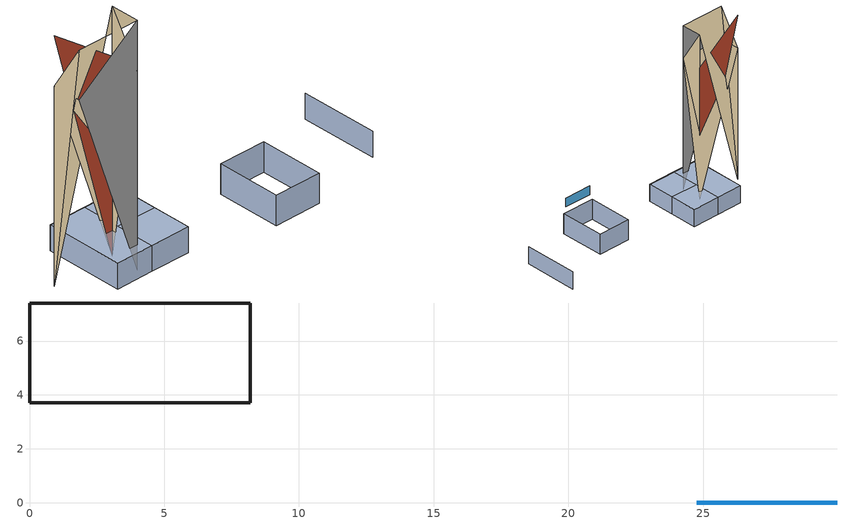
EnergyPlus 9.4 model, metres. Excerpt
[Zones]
00X00:NEXOUT
 floor 00x00:nexout_floor_0_0_0 (0_IntFloor): 0,3.7,24.29 8.2,3.7,30.39 8.2,3.7,0
 wall outside (0_ExtWall Pumice 22cm): 8.2,3.7,24.29 8.2,7.4,30.39 8.2,7.4,0; 8.2,3.7,24.29 0,3.7,24.29 0,7.4,24.29 8.2,7.4,0; 0,3.7,30.39 0,7.4,24.29 0,7.4,0; 0,3.7,30.39 8.2,3.7,30.39 8.2,7.4,30.39 0,7.4,0
 window (_6mm - 1002): 24.77,0 29.97,0 z4.75:6.35
 roof outside (0_FlatRoofTiled 5cm EPS): 0,7.4,30.39 8.2,7.4,24.29 8.2,7.4,0
shading: 30.39,8.2 24.29,8.2 / 24.29,8.2 24.29,0 / 24.29,0 30.39,0 / 30.39,0 30.39,8.2 z0:3.7; 40.39,12.53 40.39,2.53 / 9.09,12.53 4.29,12.53 / 4.29,12.53 4.29,2.53 / 4.29,2.53 9.09,2.53 / 9.09,2.53 14.29,2.53 / 14.29,2.53 14.29,7.53 / 14.29,7.53 14.29,12.53 / 14.29,12.53 9.09,12.53 z0:3.15; 4.29,2.53 9.09,2.53 9.09,12.53 4.29,12.53 z3.15; 9.09,2.53 14.29,2.53 14.29,7.53 9.09,7.53 z3.15; 9.09,7.53 14.29,7.53 14.29,12.53 9.09,12.53 z3.15
[Building]
Office: Loads convergence tolerance value=0.04; Maximum number of warmup days=25; Minimum number of warmup days=6; North axis=0; Solar distribution=FullExterior; Temperature convergence tolerance value=0.4; Terrain=Country
[Site:GroundReflectance]
0.2, 0.2, 0.2, 0.2, 0.2, 0.2, 0.2, 0.2, 0.2, 0.2, 0.2, 0.2
[Site:GroundReflectance:SnowModifier]
2, 2
[Site:GroundTemperature:BuildingSurface]
18, 18, 18, 18, 18, 18, 18, 18, 18, 18, 18, 18
[Site:GroundTemperature:Deep]
18, 18, 18, 18, 18, 18, 18, 18, 18, 18, 18, 18
[Site:GroundTemperature:FCfactorMethod]
January ground temperature=15.26; February ground temperature=16.44; March ground temperature=18.73; April ground temperature=20.9; May ground temperature=25; June ground temperature=27.17; July ground temperature=27.76; August ground temperature=26.66; September ground temperature=24.13; October ground temperature=20.98; November ground temperature=17.87; December ground temperature=15.82
[Site:GroundTemperature:Shallow]
18, 18, 18, 18, 18, 18, 18, 18, 18, 18, 18, 18
[Site:Location]
1 (01-01:31-12)  (01-01:31-12): Elevation=49; Latitude=32; Longitude=34.9; Time zone=2
[Construction]
0_ExtWall Pumice 22cm: _1045_Cemented Plaster_2.2_.02, _Block Pumice 22sm_.22, _1045_IntTiah_Cement Lime Plaster_2.1_.015
0_FlatRoofTiled 5cm EPS: _1045 Ceramic porcelain_12.1_.01, _1045_Cemented Plaster_2.2_.02, _1045 Sand and gravel_10.1_.08, _Bitumen_.005, _1045 Light Concrete Coarse Aggregate NonQuartsSand 1200_1.2.1_.05, _1045 Expanded Polystyrene EPS 30_14.1_.05, _1045_RegularConcrete_1.1.1_.2, _1045_IntTiah_Cement Lime Plaster_2.1_.015
0_IntFloor: _1045 Ceramic porcelain_12.1_.02, _1045_Cemented Plaster_2.2_.02, _1045 Sand and gravel_10.1_.08, _1045_RegularConcrete_1.1.1_.2, _1045_IntTiah_Cement Lime Plaster_2.1_.02
_6mm - 1002: 64
[Material] Solar absorptance=0.4; Thermal absorptance=0.9; Visible absorptance=0.4
Name | Conductivity | Density | Roughness | Specific heat | Thickness
_1045 Ceramic porcelain_12.1_.01 | 1.3 | 2300 | Smooth | 840 | 0.01
_1045 Ceramic porcelain_12.1_.02 | 1.3 | 2300 | Smooth | 840 | 0.02
_1045 Expanded Polystyrene EPS 30_14.1_.05 | 0.034 | 30 | Rough | 1450 | 0.05
_1045 Light Concrete Coarse Aggregate NonQuartsSand 1200_1.2.1_.05 | 0.62 | 1200 | MediumRough | 1000 | 0.05
_1045 Sand and gravel_10.1_.08 | 2 | 1950 | Rough | 1045 | 0.08
_1045_Cemented Plaster_2.2_.02 | 1 | 1800 | Rough | 1000 | 0.02
_1045_IntTiah_Cement Lime Plaster_2.1_.02 | 0.8 | 1600 | Smooth | 1000 | 0.02
_1045_IntTiah_Cement Lime Plaster_2.1_.015 | 0.8 | 1600 | Smooth | 1000 | 0.015
_1045_RegularConcrete_1.1.1_.2 | 2 | 2400 | MediumRough | 1000 | 0.2
_Bitumen_.005 | 0.17 | 1200 | Rough | 1660 | 0.005
_Block Pumice 22sm_.22 | 0.244 | 795 | MediumRough | 970 | 0.22
[WindowMaterial:Glazing]
64: Back side infrared hemispherical emissivity=0.84; Back side solar reflectance at normal incidence=0.075; Back side visible reflectance at normal incidence=0.081; Conductivity=1; Dirt correction factor for solar and visible transmittance=1; Front side infrared hemispherical emissivity=0.84; Front side solar reflectance at normal incidence=0.075; Front side visible reflectance at normal incidence=0.081; Infrared transmittance at normal incidence=0; Optical data type=SpectralAverage; Solar transmittance at normal incidence=0.79; Thickness=0.006; Visible transmittance at normal incidence=0.881
[Daylighting:Controls]
00X00:NEXOUT: Availability schedule=On; Daylighting reference point name 1=00X00:NEXOUT Ref Point 1; Fraction of lights controlled by reference point 1=0.5; Illuminance setpoint at reference point 1=500; Daylighting reference point name 2=00X00:NEXOUT Ref Point 2; Fraction of lights controlled by reference point 2=0.5; Illuminance setpoint at reference point 2=500; Daylighting method=SplitFlux; Delight gridding resolution=1; Glare calculation azimuth angle of view direction clockwise from zone y axis=0; Glare calculation daylighting reference point=00X00:NEXOUT Ref Point 1; Lighting control type=Stepped; Maximum allowable discomfort glare index=22; Number of stepped control steps=1; Probability lighting will be reset when needed in manual stepped control=1; Zone or space=00X00:NEXOUT
[Lights]
00X00:NEXOUT General lighting: Design level calculation method=Watts/Area; End use subcategory=ELECTRIC EQUIPMENT#00X00:NEXOUT#GeneralLights; Fraction radiant=0.72; Fraction replaceable=1; Fraction visible=0.18; Return air fraction=0; Schedule=0_Baseline Office Lighting Schedule; Watts per floor area=12; Zone or zonelist or space or spacelist=00X00:NEXOUT
[OtherEquipment] Carbon dioxide generation rate=0; Design level calculation method=Watts/Area; End use subcategory=General; Fraction latent=0; Fraction lost=0; Fraction radiant=0.2; Fuel type=Electricity; Zone or zonelist or space or spacelist=00X00:NEXOUT
Name | Power per floor area | Schedule
00X00:NEXOUT Computing gain | 8 | 0_Baseline Office Non Fixed Equipment Schedule
00X00:NEXOUT Equipment gain | 0.4 | 0_Baseline Office Fixed Equipment Schedule
[People]
People 00X00:NEXOUT: Activity level schedule=Activity Schedule 2987; Air velocity schedule=Default Air Velocity for Comfort Calculations; Carbon dioxide generation rate=3.82e-08; Clothing insulation calculation method=ClothingInsulationSchedule; Clothing insulation schedule=Clothing Schedule 2987; Enable ashrae 55 comfort warnings=No; Fraction radiant=0.3; Mean radiant temperature calculation type=ZoneAveraged; Number of people calculation method=People/Area; Number of people schedule=0_Baseline Office Occupency Schedule; People per floor area=0.12; Sensible heat fraction=Autocalculate; Work efficiency schedule=Work efficiency; Zone or zonelist or space or spacelist=00X00:NEXOUT
[ThermostatSetpoint:DualSetpoint]
Dual Setpoint - Zone 00X00:NEXOUT: Cooling setpoint temperature schedule=00X00:NEXOUT Cooling SP Sch; Heating setpoint temperature schedule=00X00:NEXOUT Heating Setpoint Schedule
[Zone]
00X00:NEXOUT: Floor area=50.02; Multiplier=1; Part of total floor area=Yes; Type=1; Volume=185.074; Zone inside convection algorithm=TARP
[ZoneControl:Thermostat]
00X00:NEXOUT Thermostat: Zone or zonelist=00X00:NEXOUT; Control 1=Dual Setpoint - Zone 00X00:NEXOUT; Control type schedule=Zone Control Type Sched
[Zone equipment]
00X00:NEXOUT: 00X00:NEXOUT Ideal Loads Air
[ZoneHVAC:IdealLoadsAirSystem]
00X00:NEXOUT Ideal Loads Air: Cooling availability schedule=00X00:NEXOUT Cooling Availability Sch; Cooling limit=NoLimit; Dehumidification control type=None; Heat recovery type=None; Heating availability schedule=00X00:NEXOUT Heating Availability Sch; Heating limit=NoLimit; Humidification control type=None; Maximum heating supply air humidity ratio=0.0156; Maximum heating supply air temperature=35; Minimum cooling supply air humidity ratio=0.0077; Minimum cooling supply air temperature=12; Outdoor air economizer type=NoEconomizer
[ZoneInfiltration:DesignFlowRate]
00X00:NEXOUT Infiltration: Constant term coefficient=1; Design flow rate=0.051409; Design flow rate calculation method=Flow/Zone; Schedule=On 24/7; Temperature term coefficient=0; Velocity squared term coefficient=0; Velocity term coefficient=0; Zone or zonelist or space or spacelist=00X00:NEXOUT
[Schedule:Compact]
00X00:NEXOUT Cooling Availability Sch: Through: 31 March, For: AllDays, Until: 24:00, 0, Through: 31 October, For: AllDays, Until: 07:00, 1, Until: 18:00, 1, Until: 24:00, 1, Through: 31 December, For: AllDays, Until: 24:00, 0
00X00:NEXOUT Cooling SP Sch: Through: 31 March, For: AllDays, Until: 24:00, 100, Through: 31 October, For: AllDays, Until: 07:00, 35, Until: 18:00, 23.5, Until: 24:00, 35, Through: 31 December, For: AllDays, Until: 24:00, 100
00X00:NEXOUT Heating Availability Sch: Through: 31 March, For: AllDays, Until: 07:00, 1, Until: 18:00, 1, Until: 24:00, 1, Through: 31 Oct, For: AllDays, Until: 24:00, 0, Through: 31 December, For: AllDays, Until: 07:00, 1, Until: 18:00, 1, Until: 24:00, 1
00X00:NEXOUT Heating Setpoint Schedule: Through: 31 March, For: AllDays, Until: 07:00, 15, Until: 18:00, 20.5, Until: 24:00, 15, Through: 31 Oct, For: AllDays, Until: 24:00, -50, Through: 31 December, For: AllDays, Until: 07:00, 15, Until: 18:00, 20.5, Until: 24:00, 15
0_Baseline Office Fixed Equipment Schedule: Through: 31 Dec, For: AllDays, Until: 24:00, 1
0_Baseline Office Lighting Schedule: Through: 31 Dec, For: AllDays, Until: 08:00, 0.0666, Until: 17:00, 1, Until: 24:00, 0.0666
0_Baseline Office Non Fixed Equipment Schedule: Through: 31 Dec, For: Alldays, Until: 08:00, 0, Until: 17:00, 1, Until: 24:00, 0
0_Baseline Office Occupency Schedule: Through: 31 Dec, For: AllDays, Until: 08:00, 0, Until: 17:00, 1, Until: 24:00, 0
Activity Schedule 2987: Through: 12/31, For: AllDays, Until: 24:00, 126
Clothing Schedule 2987: Through: 4/1, For: AllDays, Until: 24:00, 1, Through: 9/30, For: AllDays, Until: 24:00, 0.5, Through: 12/31, For: AllDays, Until: 24:00, 1
Default Air Velocity for Comfort Calculations: Through: 12/31, For: AllDays, Until: 24:00, 0.137
On; On 24/7: Through: 12/31, For: AllDays, Until: 24:00, 1
Work efficiency: Through: 12/31, For: AllDays, Until: 24:00, 0
[Schedule:Day:Hourly]
Summer Control Type Day Sch; Winter Control Type Day Sch: 4, 4, 4, 4, 4, 4, 4, 4, 4, 4, 4, 4, 4, 4, 4, 4, 4, 4, 4, 4, 4, 4, 4, 4
[Schedule:Week:Daily]
Summer Control Type Week Sch: Summer Control Type Day Sch, Summer Control Type Day Sch, Summer Control Type Day Sch, Summer Control Type Day Sch, Summer Control Type Day Sch, Summer Control Type Day Sch, Summer Control Type Day Sch, Summer Control Type Day Sch, Summer Control Type Day Sch, Summer Control Type Day Sch, Summer Control Type Day Sch, Summer Control Type Day Sch
Winter Control Type Week Sch: Winter Control Type Day Sch, Winter Control Type Day Sch, Winter Control Type Day Sch, Winter Control Type Day Sch, Winter Control Type Day Sch, Winter Control Type Day Sch, Winter Control Type Day Sch, Winter Control Type Day Sch, Winter Control Type Day Sch, Winter Control Type Day Sch, Winter Control Type Day Sch, Winter Control Type Day Sch
[Schedule:Year]
Zone Control Type Sched: Winter Control Type Week Sch, 1, 1, 3, 31, Summer Control Type Week Sch, 4, 1, 9, 30, Winter Control Type Week Sch, 10, 1, 12, 31
